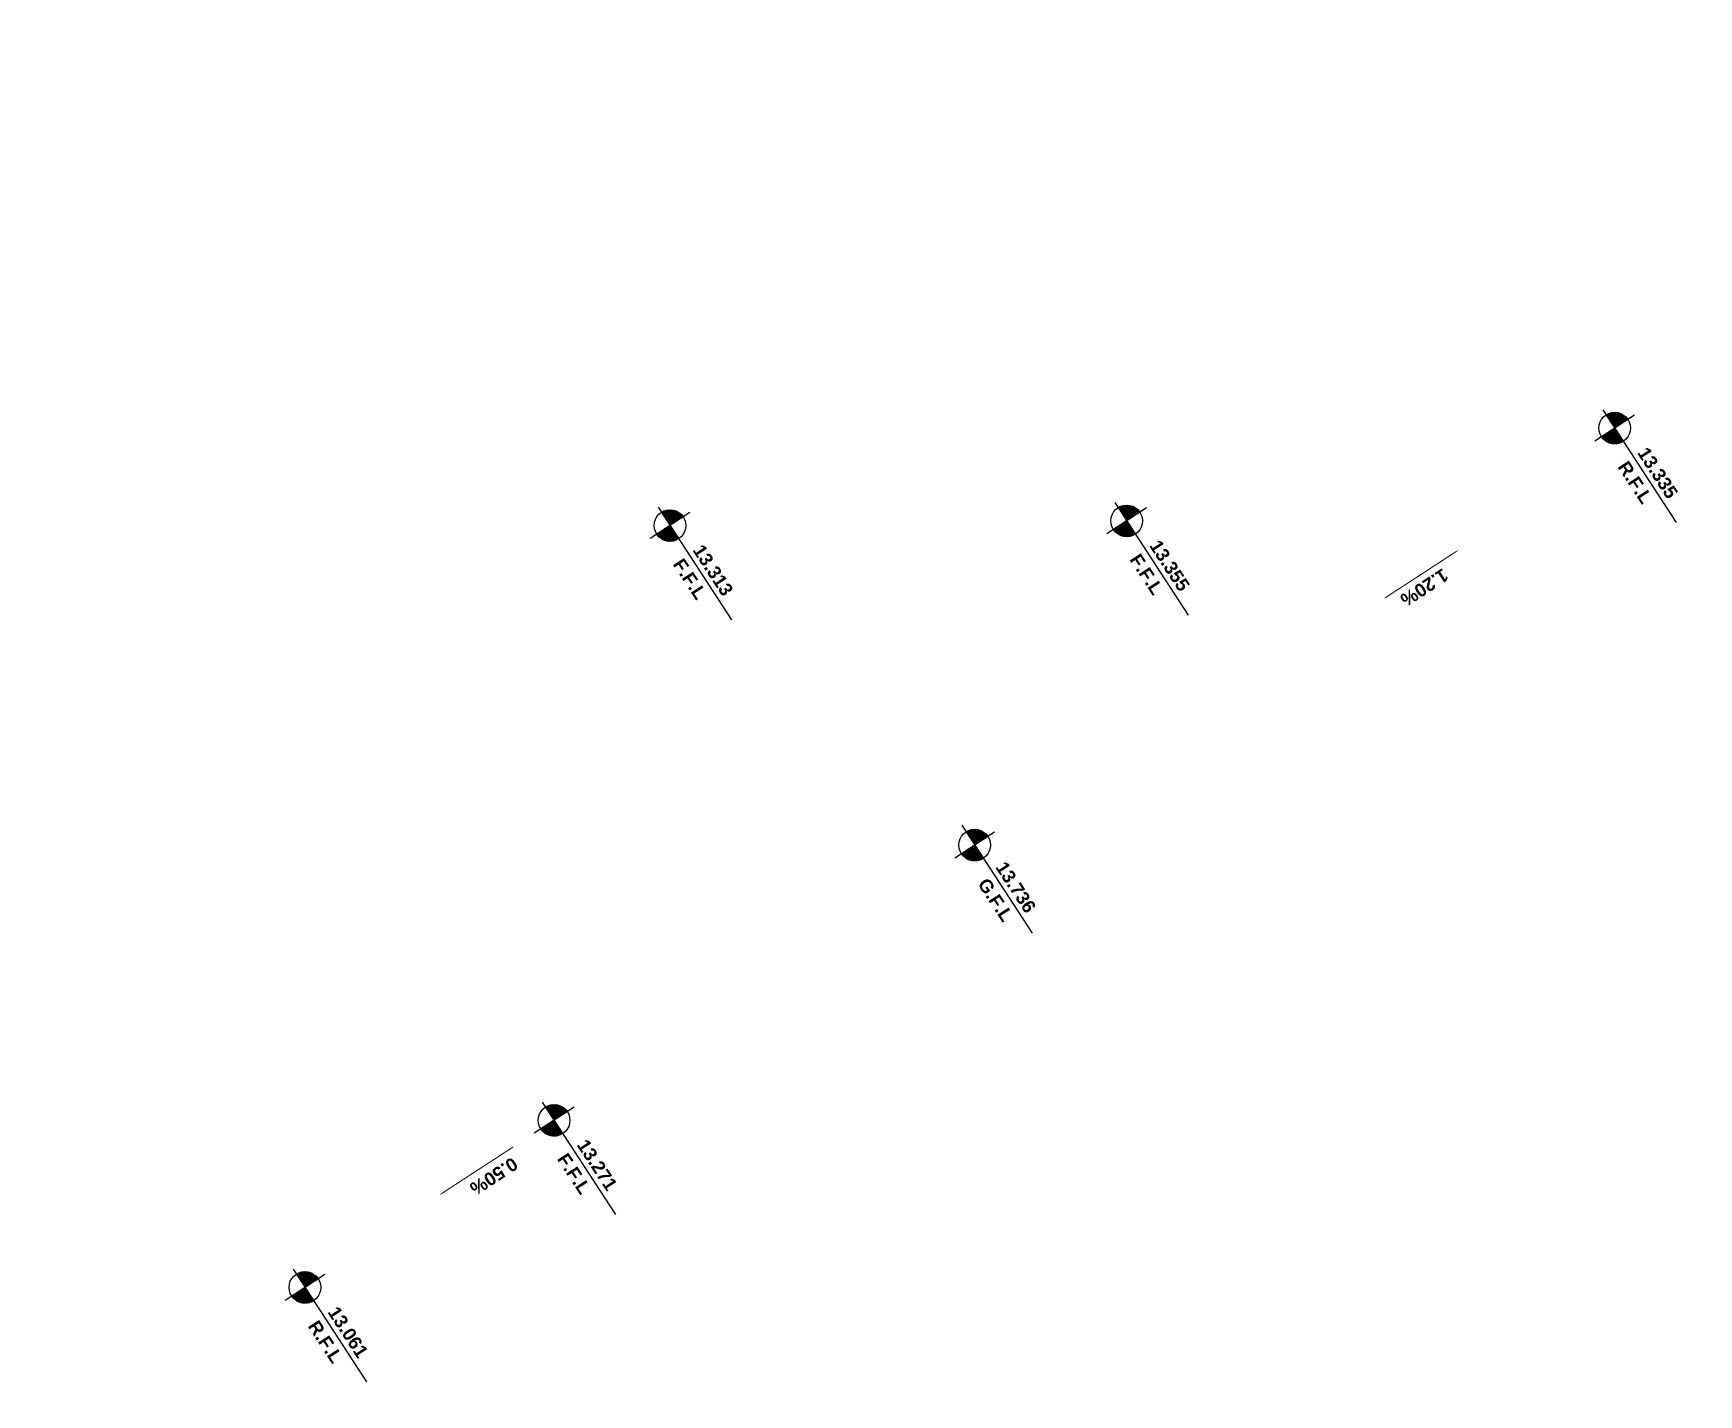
# Model space of a CAD drawing. Extents: x 406735 to 407516, y 2905844 to 2906372.
# Drawn here: x 407046.24 to 407077.81, y 2906119.42 to 2906145.24 of the extents above; entities that cross this region are included whole.
import ezdxf
from ezdxf.enums import TextEntityAlignment as Align

# ---------------------------------------------------------------- set-up
doc = ezdxf.new("R2010")
doc.units = 0
doc.layers.add('L-ANNO-TEXT', color=50, linetype='Continuous')
doc.styles.add('DIM-2_$0$DIM&GRADING 44$0$EN-SB', font='swissb.ttf')
pattern_1 = [(270, (6e-11, 30.46054), (0.01875, -2e-18), [])]
pattern_2 = [(270, (-3.579874, 21.749622), (0.01875, -2e-18), [])]
pattern_3 = [(270, (0.016092, 6.449622), (0.01875, -2e-18), [])]
pattern_4 = [(270, (0.092415, 0.760177), (0.01875, -2e-18), [])]
pattern_5 = [(270, (0, 15.979406), (0.01875, -2e-18), [])]
pattern_6 = [(270, (-8.233908, 14.44981), (0.01875, -2e-18), [])]

# ---------------------------------------------------------------- blocks, each defined once
blk = doc.blocks.new('*U9')
h = blk.add_hatch()
h.set_pattern_fill('ANSI31', color=256, scale=0.15, angle=225, style=0)
h.set_pattern_definition(pattern_1)
edge = h.paths.add_edge_path()
edge.add_line((-0.3, 30.461), (0, 30.461))
edge.add_line((0, 30.461), (0, 30.761))
edge.add_ellipse((0, 30.461), major_axis=(-0.212, -0.212), ratio=1, start_angle=225, end_angle=315)
h = blk.add_hatch()
h.set_pattern_fill('ANSI31', color=256, scale=0.15, angle=225, style=0)
h.set_pattern_definition(pattern_1)
edge = h.paths.add_edge_path()
edge.add_ellipse((0, 30.461), major_axis=(-0.212, -0.212), ratio=1, start_angle=45, end_angle=135)
edge.add_line((0.3, 30.461), (0, 30.461))
edge.add_line((0, 30.461), (0, 30.161))
h = blk.add_hatch()
h.set_pattern_fill('ANSI31', color=256, scale=0.15, angle=225, style=0)
h.set_pattern_definition(pattern_2)
edge = h.paths.add_edge_path()
edge.add_line((-3.88, 21.75), (-3.58, 21.75))
edge.add_line((-3.58, 21.75), (-3.58, 22.05))
edge.add_ellipse((-3.58, 21.75), major_axis=(-0.212, -0.212), ratio=1, start_angle=225, end_angle=315)
h = blk.add_hatch()
h.set_pattern_fill('ANSI31', color=256, scale=0.15, angle=225, style=0)
h.set_pattern_definition(pattern_2)
edge = h.paths.add_edge_path()
edge.add_ellipse((-3.58, 21.75), major_axis=(-0.212, -0.212), ratio=1, start_angle=45, end_angle=135)
edge.add_line((-3.28, 21.75), (-3.58, 21.75))
edge.add_line((-3.58, 21.75), (-3.58, 21.45))
h = blk.add_hatch()
h.set_pattern_fill('ANSI31', color=256, scale=0.15, angle=225, style=0)
h.set_pattern_definition(pattern_5)
edge = h.paths.add_edge_path()
edge.add_line((-0.3, 15.979), (0, 15.979))
edge.add_line((0, 15.979), (0, 16.279))
edge.add_ellipse((0, 15.979), major_axis=(-0.212, -0.212), ratio=1, start_angle=225, end_angle=315)
h = blk.add_hatch()
h.set_pattern_fill('ANSI31', color=256, scale=0.15, angle=225, style=0)
h.set_pattern_definition(pattern_5)
edge = h.paths.add_edge_path()
edge.add_ellipse((0, 15.979), major_axis=(-0.212, -0.212), ratio=1, start_angle=45, end_angle=135)
edge.add_line((0.3, 15.979), (0, 15.979))
edge.add_line((0, 15.979), (0, 15.679))
h = blk.add_hatch()
h.set_pattern_fill('ANSI31', color=256, scale=0.15, angle=225, style=0)
h.set_pattern_definition(pattern_6)
edge = h.paths.add_edge_path()
edge.add_line((-8.534, 14.45), (-8.234, 14.45))
edge.add_line((-8.234, 14.45), (-8.234, 14.75))
edge.add_ellipse((-8.234, 14.45), major_axis=(-0.212, -0.212), ratio=1, start_angle=225, end_angle=315)
h = blk.add_hatch()
h.set_pattern_fill('ANSI31', color=256, scale=0.15, angle=225, style=0)
h.set_pattern_definition(pattern_6)
edge = h.paths.add_edge_path()
edge.add_ellipse((-8.234, 14.45), major_axis=(-0.212, -0.212), ratio=1, start_angle=45, end_angle=135)
edge.add_line((-7.934, 14.45), (-8.234, 14.45))
edge.add_line((-8.234, 14.45), (-8.234, 14.15))
h = blk.add_hatch()
h.set_pattern_fill('ANSI31', color=256, scale=0.15, angle=225, style=0)
h.set_pattern_definition(pattern_3)
edge = h.paths.add_edge_path()
edge.add_line((-0.284, 6.45), (0.016, 6.45))
edge.add_line((0.016, 6.45), (0.016, 6.75))
edge.add_ellipse((0.016, 6.45), major_axis=(-0.212, -0.212), ratio=1, start_angle=225, end_angle=315)
h = blk.add_hatch()
h.set_pattern_fill('ANSI31', color=256, scale=0.15, angle=225, style=0)
h.set_pattern_definition(pattern_3)
edge = h.paths.add_edge_path()
edge.add_ellipse((0.016, 6.45), major_axis=(-0.212, -0.212), ratio=1, start_angle=45, end_angle=135)
edge.add_line((0.316, 6.45), (0.016, 6.45))
edge.add_line((0.016, 6.45), (0.016, 6.15))
h = blk.add_hatch()
h.set_pattern_fill('ANSI31', color=256, scale=0.15, angle=225, style=0)
h.set_pattern_definition(pattern_4)
edge = h.paths.add_edge_path()
edge.add_line((-0.208, 0.76), (0.092, 0.76))
edge.add_line((0.092, 0.76), (0.092, 1.06))
edge.add_ellipse((0.092, 0.76), major_axis=(-0.212, -0.212), ratio=1, start_angle=225, end_angle=315)
h = blk.add_hatch()
h.set_pattern_fill('ANSI31', color=256, scale=0.15, angle=225, style=0)
h.set_pattern_definition(pattern_4)
edge = h.paths.add_edge_path()
edge.add_ellipse((0.092, 0.76), major_axis=(-0.212, -0.212), ratio=1, start_angle=45, end_angle=135)
edge.add_line((0.392, 0.76), (0.092, 0.76))
edge.add_line((0.092, 0.76), (0.092, 0.46))
for p, q in [((0, 30.911, 0), (0, 30.011, 0)), ((-0.413, 30.461, 0), (2.135, 30.461, 0)), ((-3.58, 22.2, 0), (-3.58, 21.3, 0)), ((-3.992, 21.75, 0), (-1.445, 21.75, 0)), ((0, 16.429, 0), (0, 15.529, 0)), ((-0.45, 15.979, 0), (1.995, 15.979, 0)), ((-8.234, 14.9, 0), (-8.234, 14, 0)), ((-8.646, 14.45, 0), (-6.099, 14.45, 0)), ((0.016, 6.9, 0), (0.016, 6, 0)), ((-0.396, 6.45, 0), (2.151, 6.45, 0)), ((0.092, 1.21, 0), (0.092, 0.31, 0)), ((-0.32, 0.76, 0), (2.227, 0.76, 0))]:
    blk.add_line(p, q)
at = {"elevation": 0}
for points in [[(0.32, 25.054, 0.02, 0.02, 0), (0.32, 26.341, 0.1, 0, 0), (0.32, 26.725, 0, 0, 0)], [(0.016, 5.523, 0.02, 0.02, 0), (0.016, 4.236, 0.1, 0, 0), (0.016, 3.851, 0, 0, 0)]]:
    blk.add_lwpolyline(points, format="xyseb", dxfattribs=at)
for centre in [(0, 30.461, 0), (-3.58, 21.75, 0), (0, 15.979, 0), (-8.234, 14.45, 0), (0.016, 6.45, 0), (0.092, 0.76, 0)]:
    blk.add_circle(centre, 0.3)
at = {"layer": 'L-ANNO-TEXT', "char_height": 0.25, "attachment_point": 1, "style": 'DIM-2_$0$DIM&GRADING 44$0$EN-SB'}
for s, insert in [('R.F.L', (0.639, 30.35)), ('F.F.L', (-2.941, 21.639)), ('G.F.L', (0.639, 15.868)), ('F.F.L', (-7.595, 14.339)), ('F.F.L', (0.655, 6.339)), ('R.F.L', (0.731, 0.649))]:
    blk.add_mtext_dynamic_manual_height_columns(s, width=0.67373, gutter_width=12.5, heights=[0], dxfattribs=dict(at, insert=insert))
at = {"layer": 'L-ANNO-TEXT', "style": 'DIM-2_$0$DIM&GRADING 44$0$EN-SB'}
for tag, p in [('L7', (0.622, 30.558, 0)), ('L6', (-2.958, 21.847, 0)), ('SIDE-L', (-7.612, 14.547, 0)), ('L2', (0.638, 6.547, 0)), ('L1', (0.715, 0.857, 0))]:
    blk.add_attdef(tag, p, '', height=0.25, rotation=360, dxfattribs=at)
for tag, p in [('L5', (0.439, 25.294, 0)), ('L3', (0.158, 4.417, 0))]:
    blk.add_attdef(tag, text='', height=0.25, rotation=270, dxfattribs=at).set_placement(p, align=Align.RIGHT)
at = {"layer": 'L-ANNO-TEXT', "style": 'DIM-2_$0$DIM&GRADING 44$0$EN-SB', "flags": 8}
blk.add_attdef('L4', (0.561, 16.072, 0), '', height=0.25, rotation=0, dxfattribs=at)

msp = doc.modelspace()

# ---------------------------------------------------------------- block references
ref = msp.add_blockref('*U9', (407050.704, 2906121.112, 0), dxfattribs=dict(rotation=303.1037115813511))
ref.add_attrib('SIDE-L', '13.313', (407058.733, 2906135.433, 0), dxfattribs={"layer": 'L-ANNO-TEXT', "height": 0.25, "rotation": 303.1037, "style": 'DIM-2_$0$DIM&GRADING 44$0$EN-SB'})
ref.add_attrib('L5', '1.20%', dxfattribs={"layer": 'L-ANNO-TEXT', "height": 0.25, "rotation": 213.1037, "style": 'DIM-2_$0$DIM&GRADING 44$0$EN-SB', "flags": 8}).set_placement((407072.132, 2906134.559, 0), align=Align.RIGHT)
ref.add_attrib('L1', '13.061', (407051.813, 2906120.982, 0), dxfattribs={"layer": 'L-ANNO-TEXT', "height": 0.25, "rotation": 303.1037, "style": 'DIM-2_$0$DIM&GRADING 44$0$EN-SB'})
ref.add_attrib('L2', '13.271', (407056.537, 2906124.153, 0), dxfattribs={"layer": 'L-ANNO-TEXT', "height": 0.25, "rotation": 303.1037, "style": 'DIM-2_$0$DIM&GRADING 44$0$EN-SB'})
ref.add_attrib('L4', '13.736', (407064.474, 2906129.42, 0), dxfattribs={"layer": 'L-ANNO-TEXT', "height": 0.25, "rotation": 303.1037, "style": 'DIM-2_$0$DIM&GRADING 44$0$EN-SB'})
ref.add_attrib('L3', '0.50%', dxfattribs={"layer": 'L-ANNO-TEXT', "height": 0.25, "rotation": 213.1037, "style": 'DIM-2_$0$DIM&GRADING 44$0$EN-SB'}).set_placement((407054.491, 2906123.392, 0), align=Align.RIGHT)
ref.add_attrib('L6', '13.355', (407067.39, 2906135.521, 0), dxfattribs={"layer": 'L-ANNO-TEXT', "height": 0.25, "rotation": 303.1037, "style": 'DIM-2_$0$DIM&GRADING 44$0$EN-SB'})
ref.add_attrib('L7', '13.335', (407076.642, 2906137.28, 0), dxfattribs={"layer": 'L-ANNO-TEXT', "height": 0.25, "rotation": 303.1037, "style": 'DIM-2_$0$DIM&GRADING 44$0$EN-SB'})

doc.saveas('drawing.dxf')
